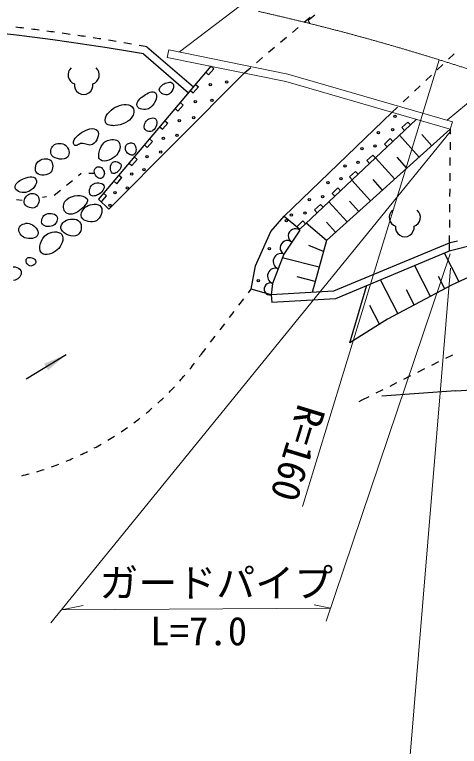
# Model space of a CAD drawing. Units: millimetres, scale not verified. Extents: x 40000 to 680000, y 20000 to 380000.
# Drawn here: x 300681 to 329223, y 263822 to 310825 of the extents above; entities that cross this region are included whole.
import ezdxf
from ezdxf.enums import TextEntityAlignment as Align

# ---------------------------------------------------------------- set-up
doc = ezdxf.new("R2010")
doc.units = ezdxf.units.MM
doc.header["$LTSCALE"] = 1000
doc.linetypes.add('CHAIN', pattern=[18.5, 12, -1.5, 3.5, -1.5])
for name, color, linetype, lineweight in [('M-BGD', 7, 'Continuous', 25), ('M-BMK', 2, 'CHAIN', 13), ('M-STR-HTXT', 7, 'Continuous', 13), ('M-STR-STR1', 1, 'Continuous', 13)]:
    doc.layers.add(name, color=color, linetype=linetype, lineweight=lineweight)
doc.styles.add('ＭＳ ゴシック', font='')
doc.styles.get('ＭＳ ゴシック').set_extended_font_data('MS Gothic')

# ---------------------------------------------------------------- blocks, each defined once
blk = doc.blocks.new('filled_arrow')
at = {"color": 0, "linetype": 'Continuous', "lineweight": -2}
blk.add_solid([(7.5, 1.25), (0, 0), (7.5, -1.25)], dxfattribs=at)

msp = doc.modelspace()

# ---------------------------------------------------------------- linework, layer by layer
at = {"layer": 'M-BGD'}
for p, q in [((319652, 310641), (319270, 310319)), ((318888, 309996), (318506, 309674)), ((318124, 309351), (317742, 309029)), ((309173, 308765), (312153, 306187)), ((317360, 308706), (316978, 308384)), ((308950, 308297), (311830, 305805)), ((316596, 308061), (316214, 307738)), ((328529, 307973), (328893, 308316)), ((313269, 307509), (306054, 298963)), ((313269, 307509), (313460, 307347)), ((315832, 307416), (315450, 307093)), ((327800, 307288), (328164, 307631)), ((306731, 298337), (315420, 307068)), ((312941, 307120), (313132, 306959)), ((313132, 306959), (313460, 307347)), ((315450, 307093), (315420, 307068)), ((327072, 306603), (327436, 306946)), ((312148, 305794), (312476, 306182)), ((312285, 306343), (312476, 306182)), ((326343, 305918), (326707, 306261)), ((311957, 305955), (312148, 305794)), ((325614, 305233), (325979, 305576)), ((311301, 305178), (311492, 305017)), ((310973, 304790), (311164, 304628)), ((311164, 304628), (311492, 305017)), ((324886, 304548), (325250, 304891)), ((317975, 297883), (324886, 304548)), ((310180, 303463), (310508, 303851)), ((310317, 304013), (310508, 303851)), ((318978, 297041), (326459, 304092)), ((325539, 303569), (325913, 303921)), ((326085, 303739), (325913, 303921)), ((309989, 303624), (310180, 303463)), ((328636, 303460), (320692, 296315)), ((325711, 303387), (325539, 303569)), ((328636, 303460), (328633, 303143)), ((309333, 302847), (309524, 302686)), ((324417, 302511), (324791, 302864)), ((324963, 302682), (324791, 302864)), ((326653, 301676), (325387, 303082)), ((327459, 302401), (326815, 303117)), ((309005, 302459), (309196, 302298)), ((309196, 302298), (309524, 302686)), ((324589, 302329), (324417, 302511)), ((328629, 302643), (328625, 302143)), ((323295, 301454), (323669, 301806)), ((323840, 301624), (323669, 301806)), ((308021, 301294), (308212, 301132)), ((308212, 301132), (308540, 301521)), ((308349, 301682), (308540, 301521)), ((323466, 301272), (323295, 301454)), ((325074, 300256), (323842, 301625)), ((325862, 300965), (325234, 301663)), ((328621, 301643), (328616, 301143)), ((304945, 300610), (304778, 300474)), ((305772, 300610), (305445, 300610)), ((307229, 299967), (307557, 300355)), ((307366, 300517), (307557, 300355)), ((322173, 300396), (322547, 300748)), ((322344, 300214), (322173, 300396)), ((322718, 300567), (322547, 300748)), ((328612, 300643), (328608, 300143)), ((304390, 300158), (304003, 299842)), ((307038, 300128), (307229, 299967)), ((323530, 298867), (322330, 300201)), ((324301, 299560), (323688, 300241)), ((303615, 299526), (303227, 299210)), ((321051, 299338), (321425, 299691)), ((321596, 299509), (321425, 299691)), ((328604, 299644), (328599, 299144)), ((302734, 299128), (302464, 299083)), ((306054, 298963), (306731, 298337)), ((306245, 298802), (306573, 299190)), ((306382, 299351), (306573, 299190)), ((321222, 299156), (321051, 299338)), ((301160, 298892), (300809, 298923)), ((319929, 298281), (320303, 298633)), ((320474, 298451), (320303, 298633)), ((322020, 297509), (320852, 298808)), ((322774, 298187), (322177, 298851)), ((328595, 298644), (328591, 298144)), ((320100, 298099), (319929, 298281)), ((317133, 296901), (317975, 297883)), ((317975, 297883), (318978, 297041)), ((318806, 297223), (319181, 297576)), ((319352, 297394), (319181, 297576)), ((335990, 297538), (328570, 295626)), ((328587, 297644), (328583, 297144)), ((320692, 296315), (319390, 297430)), ((321281, 296844), (320699, 297492)), ((316131, 294695), (317133, 296901)), ((318988, 296971), (317955, 295447)), ((328578, 296644), (328574, 296144)), ((336031, 296836), (328772, 293467)), ((320692, 296315), (319782, 292978)), ((328574, 296144), (321156, 293059)), ((328574, 296144), (328570, 295626)), ((328626, 296157), (328574, 296144)), ((329110, 296282), (328626, 296157)), ((320501, 295614), (319570, 295985)), ((317955, 295447), (317234, 293563)), ((320228, 294611), (317859, 295196)), ((328570, 295626), (321274, 292565)), ((329201, 293666), (328262, 295497)), ((315870, 293192), (316131, 294695)), ((327369, 292725), (326357, 294698)), ((319977, 293692), (318807, 293981)), ((325275, 291618), (324166, 293779)), ((328286, 293210), (327880, 294001)), ((317234, 293563), (317154, 292824)), ((322196, 289738), (323294, 293438)), ((328772, 293467), (324602, 291262)), ((315689, 292956), (315870, 293192)), ((317154, 292824), (315870, 293192)), ((321156, 293059), (317154, 292824)), ((326329, 292175), (325836, 293137)), ((315079, 292163), (315384, 292559)), ((317154, 292824), (317183, 292325)), ((321274, 292565), (317183, 292325)), ((324101, 290945), (323485, 292145)), ((314470, 291370), (314775, 291766)), ((313861, 290577), (314165, 290973)), ((324602, 291262), (322196, 289738)), ((313251, 289784), (313556, 290181)), ((312642, 288991), (312947, 289388)), ((303977, 288977), (301420, 287408)), ((328351, 288758), (328798, 288981)), ((327456, 288311), (327904, 288534)), ((326562, 287863), (327009, 288087)), ((324773, 286969), (325220, 287193)), ((325668, 287416), (326115, 287640)), ((323879, 286522), (324326, 286745)), ((322984, 286074), (323432, 286298)), ((328999, 286653), (324257, 286315)), ((322795, 285980), (322984, 286074))]:
    msp.add_line(p, q, dxfattribs=at)
for points in [[(319939, 310783), (319516, 310445), (319601, 310275)], [(300589, 294626), (300711, 294616), (300827, 294587), (300931, 294541), (301018, 294475), (301080, 294391), (301105, 294315), (301107, 294232), (301089, 294147), (301054, 294062), (301006, 293981), (300947, 293909), (300881, 293848), (300810, 293803), (300714, 293766), (300606, 293744)], [(328999, 286653), (330353, 286738), (333063, 286653), (343731, 285553), (347117, 284791), (347287, 284621), (347795, 284621), (353975, 282589), (354314, 282589), (357277, 281319), (357616, 281319), (364305, 277933)]]:
    msp.add_lwpolyline(points, dxfattribs=at)
for points in [[(309971, 305954), (309962, 306007), (309969, 306061), (309989, 306115), (310019, 306167), (310057, 306217), (310100, 306262), (310147, 306302), (310194, 306336), (310267, 306378), (310351, 306418), (310440, 306451), (310531, 306475), (310620, 306484), (310702, 306478), (310773, 306450), (310830, 306399), (310870, 306315), (310882, 306218), (310867, 306114), (310831, 306009), (310777, 305909), (310708, 305820), (310629, 305748), (310543, 305699), (310466, 305680), (310381, 305678), (310294, 305693), (310209, 305723), (310129, 305765), (310060, 305819), (310006, 305883)], [(308540, 304968), (308522, 305062), (308538, 305156), (308580, 305249), (308644, 305339), (308722, 305424), (308809, 305503), (308898, 305574), (308985, 305636), (309069, 305691), (309164, 305747), (309265, 305799), (309369, 305840), (309470, 305866), (309564, 305871), (309648, 305849), (309716, 305795), (309778, 305675), (309793, 305538), (309767, 305389), (309707, 305239), (309620, 305094), (309514, 304964), (309396, 304855), (309271, 304777), (309178, 304744), (309074, 304727), (308964, 304727), (308854, 304743), (308751, 304775), (308660, 304823), (308587, 304887)], [(306504, 303918), (306483, 304056), (306505, 304194), (306564, 304330), (306651, 304462), (306760, 304585), (306882, 304696), (307012, 304793), (307140, 304872), (307266, 304934), (307405, 304985), (307551, 305024), (307700, 305045), (307846, 305048), (307985, 305027), (308112, 304980), (308221, 304904), (308269, 304846), (308303, 304777), (308323, 304699), (308330, 304617), (308326, 304532), (308311, 304449), (308286, 304371), (308253, 304300), (308163, 304169), (308051, 304055), (307921, 303956), (307777, 303872), (307623, 303804), (307462, 303752), (307300, 303716), (307140, 303695), (307051, 303691), (306956, 303693), (306859, 303702), (306765, 303720), (306677, 303749), (306602, 303791), (306542, 303847)], [(309048, 303441), (309013, 303509), (308996, 303587), (308996, 303669), (309010, 303754), (309037, 303837), (309075, 303916), (309122, 303987), (309176, 304045), (309236, 304091), (309308, 304130), (309386, 304160), (309468, 304180), (309549, 304187), (309626, 304178), (309693, 304153), (309748, 304109), (309796, 304029), (309817, 303934), (309815, 303831), (309793, 303725), (309753, 303621), (309698, 303525), (309632, 303442), (309557, 303377), (309499, 303347), (309432, 303327), (309360, 303319), (309287, 303321), (309216, 303334), (309150, 303359), (309093, 303394)], [(304500, 302455), (304459, 302555), (304463, 302662), (304504, 302773), (304574, 302884), (304665, 302991), (304768, 303090), (304875, 303178), (304977, 303250), (305094, 303320), (305227, 303386), (305369, 303443), (305513, 303484), (305654, 303504), (305786, 303496), (305901, 303456), (305995, 303377), (306049, 303275), (306066, 303158), (306051, 303032), (306009, 302903), (305946, 302778), (305866, 302663), (305775, 302564), (305677, 302487), (305600, 302454), (305517, 302445), (305430, 302455), (305341, 302476), (305249, 302502), (305157, 302528), (305066, 302546), (304977, 302550), (304914, 302538), (304847, 302513), (304779, 302481), (304713, 302450), (304649, 302425), (304591, 302413), (304540, 302421)], [(306186, 301501), (306129, 301558), (306094, 301629), (306077, 301713), (306075, 301804), (306085, 301898), (306103, 301993), (306127, 302084), (306154, 302169), (306188, 302257), (306229, 302345), (306279, 302429), (306335, 302509), (306399, 302582), (306470, 302647), (306547, 302700), (306631, 302741), (306722, 302771), (306821, 302792), (306924, 302802), (307027, 302801), (307127, 302786), (307218, 302756), (307298, 302710), (307363, 302646), (307413, 302555), (307439, 302452), (307444, 302342), (307430, 302228), (307400, 302114), (307356, 302005), (307300, 301906), (307235, 301819), (307134, 301717), (307012, 301623), (306877, 301541), (306733, 301477), (306586, 301436), (306442, 301423), (306307, 301442)], [(303068, 301787), (303028, 301857), (303005, 301938), (302998, 302025), (303006, 302116), (303027, 302205), (303062, 302288), (303108, 302362), (303164, 302423), (303247, 302480), (303344, 302520), (303450, 302544), (303561, 302552), (303671, 302544), (303777, 302519), (303875, 302479), (303959, 302423), (304026, 302353), (304082, 302267), (304127, 302170), (304157, 302066), (304170, 301961), (304164, 301860), (304137, 301769), (304086, 301691), (303985, 301613), (303859, 301563), (303718, 301541), (303569, 301545), (303422, 301573), (303284, 301624), (303163, 301695)], [(307840, 302041), (307815, 302093), (307798, 302150), (307789, 302211), (307788, 302273), (307795, 302333), (307811, 302391), (307837, 302443), (307872, 302487), (307920, 302525), (307978, 302555), (308042, 302576), (308110, 302587), (308177, 302587), (308242, 302576), (308300, 302554), (308349, 302519), (308403, 302446), (308442, 302357), (308465, 302257), (308470, 302153), (308459, 302050), (308430, 301956), (308382, 301877), (308317, 301819), (308257, 301796), (308191, 301794), (308123, 301809), (308055, 301839), (307990, 301880), (307931, 301930), (307880, 301985)], [(302178, 301373), (302257, 301440), (302352, 301494), (302457, 301533), (302569, 301558), (302681, 301565), (302789, 301554), (302888, 301522), (302973, 301469), (303037, 301396), (303084, 301307), (303113, 301205), (303125, 301096), (303120, 300987), (303099, 300882), (303060, 300786), (303005, 300705), (302918, 300630), (302811, 300572), (302691, 300532), (302563, 300511), (302435, 300510), (302314, 300531), (302204, 300575), (302114, 300642), (302061, 300716), (302028, 300805), (302014, 300904), (302018, 301007), (302038, 301111), (302072, 301209), (302119, 301299)], [(306949, 300642), (306888, 300704), (306847, 300788), (306825, 300885), (306823, 300989), (306838, 301094), (306870, 301192), (306918, 301277), (306981, 301342), (307039, 301372), (307107, 301387), (307180, 301387), (307254, 301373), (307326, 301348), (307392, 301312), (307448, 301267), (307490, 301214), (307509, 301170), (307515, 301121), (307512, 301070), (307499, 301019), (307480, 300968), (307455, 300919), (307426, 300873), (307394, 300833), (307351, 300785), (307299, 300738), (307243, 300694), (307182, 300657), (307121, 300629), (307060, 300616), (307002, 300619)], [(305804, 300864), (305821, 300908), (305849, 300948), (305886, 300984), (305929, 301014), (305976, 301038), (306025, 301053), (306075, 301059), (306122, 301055), (306187, 301033), (306249, 300996), (306304, 300946), (306352, 300887), (306391, 300821), (306420, 300751), (306437, 300680), (306440, 300610), (306431, 300555), (306412, 300498), (306384, 300443), (306347, 300393), (306305, 300349), (306257, 300316), (306207, 300296), (306154, 300292), (306073, 300313), (305998, 300359), (305931, 300425), (305875, 300504), (305833, 300593), (305805, 300686), (305795, 300778)], [(300715, 299688), (300706, 299776), (300728, 299863), (300776, 299946), (300843, 300024), (300924, 300096), (301012, 300160), (301104, 300215), (301192, 300260), (301297, 300305), (301416, 300347), (301541, 300380), (301667, 300400), (301787, 300403), (301895, 300383), (301985, 300337), (302051, 300260), (302085, 300146), (302076, 300024), (302030, 299900), (301955, 299779), (301859, 299667), (301747, 299568), (301629, 299488), (301510, 299433), (301403, 299406), (301286, 299396), (301163, 299402), (301043, 299425), (300931, 299465), (300835, 299522), (300760, 299596)], [(305550, 299242), (305505, 299314), (305481, 299399), (305476, 299492), (305489, 299589), (305518, 299684), (305560, 299772), (305613, 299849), (305677, 299910), (305760, 299959), (305858, 299993), (305965, 300013), (306074, 300016), (306180, 300002), (306275, 299969), (306353, 299918), (306408, 299847), (306430, 299769), (306423, 299689), (306392, 299608), (306343, 299529), (306280, 299453), (306208, 299384), (306133, 299324), (306058, 299274), (305999, 299242), (305933, 299214), (305863, 299192), (305792, 299177), (305722, 299173), (305656, 299181), (305598, 299203)], [(301319, 298670), (301296, 298748), (301293, 298833), (301309, 298920), (301340, 299006), (301385, 299088), (301440, 299163), (301504, 299226), (301573, 299274), (301646, 299305), (301727, 299325), (301813, 299332), (301899, 299327), (301983, 299309), (302060, 299278), (302126, 299235), (302178, 299179), (302220, 299093), (302243, 298995), (302246, 298890), (302232, 298782), (302201, 298679), (302155, 298585), (302093, 298506), (302019, 298447), (301932, 298412), (301834, 298399), (301731, 298405), (301628, 298429), (301530, 298469), (301442, 298524), (301370, 298591)], [(303864, 298256), (303837, 298344), (303825, 298438), (303826, 298535), (303840, 298633), (303868, 298726), (303907, 298814), (303959, 298891), (304023, 298956), (304165, 299051), (304334, 299127), (304518, 299181), (304708, 299209), (304894, 299207), (305066, 299172), (305213, 299100), (305327, 298988), (305351, 298932), (305354, 298872), (305339, 298809), (305310, 298745), (305272, 298681), (305227, 298620), (305180, 298562), (305136, 298511), (305047, 298414), (304950, 298321), (304846, 298233), (304735, 298155), (304618, 298089), (304497, 298040), (304373, 298010), (304245, 298002), (304187, 298008), (304129, 298024), (304072, 298047), (304018, 298078), (303969, 298115), (303926, 298157), (303890, 298205)], [(304977, 297811), (304949, 297901), (304948, 297998), (304970, 298098), (305012, 298196), (305069, 298290), (305138, 298377), (305214, 298451), (305295, 298511), (305402, 298566), (305525, 298609), (305655, 298638), (305788, 298650), (305917, 298642), (306035, 298613), (306138, 298559), (306217, 298479), (306268, 298374), (306287, 298254), (306277, 298125), (306243, 297995), (306188, 297870), (306116, 297756), (306029, 297660), (305931, 297588), (305815, 297539), (305682, 297514), (305542, 297511), (305402, 297529), (305267, 297569), (305147, 297630), (305048, 297710)], [(302464, 297365), (302429, 297436), (302414, 297515), (302416, 297601), (302434, 297688), (302465, 297772), (302509, 297850), (302562, 297917), (302623, 297970), (302711, 298016), (302813, 298046), (302922, 298060), (303033, 298057), (303141, 298038), (303239, 298001), (303323, 297947), (303387, 297874), (303416, 297805), (303426, 297729), (303418, 297648), (303394, 297566), (303358, 297487), (303311, 297414), (303257, 297351), (303196, 297302), (303111, 297258), (303015, 297227), (302911, 297210), (302806, 297208), (302704, 297222), (302609, 297252), (302528, 297300)], [(303673, 297047), (303655, 297114), (303655, 297185), (303670, 297257), (303698, 297329), (303737, 297397), (303784, 297459), (303838, 297513), (303895, 297556), (304005, 297614), (304129, 297657), (304262, 297685), (304397, 297696), (304529, 297687), (304652, 297656), (304761, 297603), (304850, 297525), (304908, 297430), (304943, 297317), (304956, 297194), (304949, 297067), (304921, 296944), (304873, 296831), (304807, 296736), (304722, 296666), (304592, 296613), (304444, 296597), (304288, 296612), (304133, 296657), (303985, 296726), (303854, 296817), (303747, 296925)], [(300953, 297095), (300990, 297178), (301050, 297250), (301126, 297312), (301215, 297361), (301313, 297397), (301413, 297419), (301512, 297424), (301605, 297413), (301719, 297375), (301834, 297314), (301943, 297234), (302040, 297139), (302118, 297033), (302172, 296922), (302194, 296809), (302178, 296697), (302126, 296606), (302044, 296534), (301941, 296483), (301822, 296451), (301695, 296436), (301567, 296439), (301444, 296457), (301335, 296491), (301252, 296533), (301173, 296591), (301100, 296661), (301037, 296740), (300987, 296827), (300954, 296917), (300942, 297007)], [(302400, 295521), (302322, 295647), (302288, 295796), (302295, 295959), (302335, 296128), (302403, 296295), (302494, 296451), (302601, 296588), (302719, 296697), (302828, 296766), (302955, 296819), (303093, 296855), (303235, 296871), (303375, 296866), (303504, 296836), (303616, 296781), (303705, 296697), (303762, 296586), (303782, 296460), (303771, 296326), (303734, 296188), (303674, 296052), (303599, 295924), (303512, 295809), (303418, 295711), (303311, 295626), (303184, 295548), (303046, 295482), (302901, 295434), (302758, 295408), (302622, 295411), (302501, 295446)], [(301414, 294980), (301412, 295015), (301417, 295051), (301426, 295087), (301441, 295122), (301460, 295154), (301484, 295182), (301511, 295204), (301542, 295218), (301614, 295232), (301694, 295229), (301776, 295213), (301855, 295183), (301927, 295142), (301987, 295091), (302029, 295031), (302051, 294964), (302047, 294910), (302027, 294857), (301991, 294808), (301945, 294764), (301891, 294727), (301833, 294700), (301774, 294682), (301717, 294678), (301664, 294686), (301612, 294707), (301564, 294738), (301520, 294778), (301482, 294824), (301450, 294874), (301428, 294927)]]:
    msp.add_lwpolyline(points, close=True, dxfattribs=at)
for centre in [(314279, 306507), (313236, 306328), (312268, 305240), (313340, 305315), (312178, 304197), (325089, 304294), (311245, 304004), (324031, 303251), (324940, 303430), (310233, 302882), (311105, 303080), (322973, 302208), (323807, 302387), (309180, 301709), (310063, 301992), (322720, 301344), (308975, 300860), (321885, 301106), (308198, 300586), (321617, 300286), (320783, 300033), (307115, 299393), (307917, 299698), (319591, 298945), (320440, 299139), (306800, 298580), (318443, 297947), (319308, 298081), (318123, 297585), (317035, 295797), (316320, 293741)]:
    msp.add_circle(centre, 75, dxfattribs=at)
for centre, radius, start, end in [((283420, 164342), 146201, 79.94345, 94.69406), ((283420, 164342), 146701, 83.01408, 83.20936), ((283420, 164342), 146701, 82.62352, 82.8188), ((283420, 164342), 146701, 82.23296, 82.42824), ((283420, 164342), 146701, 81.8424, 82.03768), ((283420, 164342), 146701, 81.45184, 81.64712), ((283420, 164342), 146701, 81.06128, 81.25656), ((283420, 164342), 146701, 80.67071, 80.866), ((283420, 164342), 146701, 80.28015, 80.47543), ((283420, 164342), 146701, 79.88959, 80.08487), ((304710, 306951), 600, 131.4195, 251.1424), ((305510, 306951), 600, 288.8576, 48.5806), ((305110, 306301), 600, 172.1402, 7.8598), ((325321, 297809), 600, 131.4195, 251.1424), ((326121, 297809), 600, 288.8576, 48.5806), ((318698, 296612), 462, 51.1274, 240.627), ((325721, 297159), 600, 172.1402, 7.8598), ((318182, 295850), 462, 51.1274, 240.627), ((317779, 294975), 505, 69.5633, 248.5251), ((317418, 294032), 505, 69.5633, 248.5251), ((317083, 293205), 388, 67.1016, 280.6196), ((296342, 300680), 20058, 323.8263, 324.3559), ((296342, 300680), 20058, 320.9698, 322.398), ((296342, 300680), 20058, 318.1133, 319.5415), ((296342, 300680), 20058, 315.2567, 316.685), ((296342, 300680), 20058, 312.4002, 313.8285), ((296342, 300680), 20058, 309.5437, 310.972), ((296342, 300680), 20058, 306.6872, 308.1154), ((296342, 300680), 20058, 303.8307, 305.2589), ((296342, 300680), 20058, 300.9742, 302.4024), ((296342, 300680), 20058, 298.1176, 299.5459), ((296342, 300680), 20058, 295.2611, 296.6894), ((296342, 300680), 20058, 292.4046, 293.8329), ((296342, 300680), 20058, 286.6916, 288.1198), ((296342, 300680), 20058, 289.5481, 290.9763), ((296342, 300680), 20058, 283.835, 285.2633)]:
    msp.add_arc(centre, radius, start, end, dxfattribs=at)
at = {"layer": 'M-BMK'}
for start, end in [(72.6509, 94.76484), (71.12585, 72.6509)]:
    msp.add_arc((284095, 167638), 146974, start, end, dxfattribs=at)
at = {"layer": 'M-STR-HTXT'}
for p, q in [((327921, 307926), (319147, 279238)), ((328635, 303302), (303006, 271752)), ((328633, 295466), (320679, 271856)), ((328662, 294547), (323131, 227838)), ((303688, 272592), (305085, 272864)), ((303688, 272592), (320962, 272694)), ((320962, 272694), (319898, 272904))]:
    msp.add_line(p, q, dxfattribs=at)
at = {"layer": 'M-STR-STR1'}
for p, q in [((318627, 314059), (311268, 308429)), ((335001, 309509), (328433, 304039)), ((310469, 308082), (310570, 308571)), ((318209, 307008), (310570, 308571)), ((318089, 306522), (310469, 308082)), ((328775, 303940), (318209, 307008)), ((328636, 303460), (318089, 306522)), ((328775, 303940), (328636, 303460))]:
    msp.add_line(p, q, dxfattribs=at)

# ---------------------------------------------------------------- block references
at = {"layer": 'M-BGD', "xscale": 200, "yscale": 200, "rotation": 211.5}
msp.add_blockref('filled_arrow', (303977, 288977), dxfattribs=at)

# ---------------------------------------------------------------- texts
at = {"layer": 'M-STR-HTXT', "style": 'ＭＳ ゴシック'}
msp.add_text('R=160', height=1833, rotation=252.993, dxfattribs=at).set_placement((316547, 280099), align=Align.BOTTOM_RIGHT)
for s, p in [('ガードパイプ', (306119, 272861)), ('L=7.0', (309374, 269761))]:
    msp.add_text(s, height=1833, dxfattribs=at).set_placement(p, align=Align.BOTTOM_LEFT)

doc.saveas('drawing.dxf')
